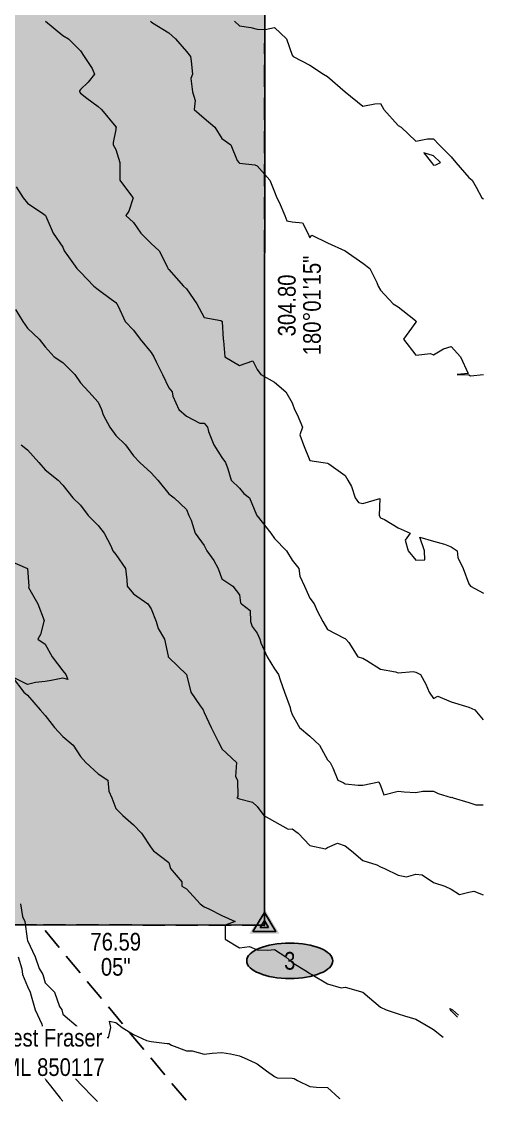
# Model space of a CAD drawing. Extents: x 496916 to 500864, y 5902350 to 5905308.
# Drawn here: x 499846 to 500107, y 5902444 to 5903055 of the extents above; entities that cross this region are included whole.
import ezdxf
from ezdxf.enums import TextEntityAlignment as Align

# ---------------------------------------------------------------- set-up
doc = ezdxf.new("R2010")
doc.units = 0
doc.header["$LTSCALE"] = 5
doc.linetypes.add('foc-ACCESSROAD', pattern=[3.75, 2.5, -1.25])
doc.layers.get('Defpoints').update_dxf_attribs({"color": 9})
doc.layers.add('C-TOPO-MAJR', color=7, linetype='Continuous', lineweight=15, true_color=0xd3aa5f)
doc.layers.add('C-TOPO-MINR', color=7, linetype='Continuous', lineweight=13, true_color=0xe9d5af)
for name, color, linetype in [('C-WS', 13, 'foc-ACCESSROAD'), ('F-WS', 190, 'foc-ACCESSROAD'), ('L-BD1', 253, 'Continuous'), ('L-MON', 1, 'Continuous'), ('P-ELEVATION', 7, 'Continuous'), ('P-PROPOSED', 10, 'Continuous'), ('P-PROPOSED-H', 21, 'Continuous'), ('P-STATION', 7, 'Continuous')]:
    doc.layers.add(name, color=color, linetype=linetype)
doc.layers.add('F-WS-T', color=190, linetype='Continuous', lineweight=9)
doc.styles.add('80CG', font='ARIALN.TTF', dxfattribs={"height": 10})
doc.styles.add('80L', font='ARIALN.TTF', dxfattribs={"height": 10})
doc.styles.add('TXT', font='ARIALN.TTF', dxfattribs={"height": 0.2})

# ---------------------------------------------------------------- blocks, each defined once
blk = doc.blocks.new('Hybrd Num')
at = {"layer": 'P-ELEVATION'}
h = blk.add_hatch(color=111, dxfattribs=at)
h.dxf.hatch_style = 1
edge = h.paths.add_edge_path()
edge.add_ellipse((0, 0), major_axis=(-24.38, 0), ratio=0.410256, start_angle=0, end_angle=360)
at = {"layer": 'P-ELEVATION', "color": 7, "flags": 128}
blk.add_lwpolyline([(0, 0, 12.5, 0, 0), (-12.42, -6.43, 0, 0, 0)], format="xyseb", dxfattribs=at)
at = {"layer": 'P-ELEVATION', "color": 7}
blk.add_ellipse((0, 0), major_axis=(-24.38, 0), ratio=0.410256, dxfattribs=at)
at = {"color": 0, "style": '80L'}
blk.add_attdef('NUMBER', text='', height=10, dxfattribs=at).set_placement((0, 0), align=Align.MIDDLE_CENTER)
at = {"style": '80L', "flags": 1}
blk.add_attdef('ID', text='', height=10, dxfattribs=at).set_placement((-0.56, -3.99), align=Align.MIDDLE_CENTER)
blk = doc.blocks.new('TRIA')
blk.add_hatch(color=255).paths.add_polyline_path([(-0.04, 1.52), (-1.47, -0.87), (1.39, -0.87)])
blk = doc.blocks.new('Hybrid_EC')
at = {"color": 251}
for points in [[(-1.3, -0.74), (0, 1.42), (1.3, -0.74)], [(0.47, -0.26), (0, 0.53), (-0.47, -0.26)]]:
    blk.add_lwpolyline(points, close=True, dxfattribs=at)
at = {"layer": 'Defpoints'}
blk.add_circle((0, 0), 0.05, dxfattribs=at)
at = {"xscale": 1.2, "yscale": 1.2, "zscale": 1.2}
blk.add_blockref('TRIA', (0.05, 0.06), dxfattribs=at)

msp = doc.modelspace()

# ---------------------------------------------------------------- hatches: boundary and pattern name
at = {"layer": 'P-PROPOSED-H'}
h = msp.add_hatch(color=256, dxfattribs=at)
h.dxf.hatch_style = 1
h.paths.add_polyline_path([(499792.064, 5902543.563), (499983.42, 5902543.448), (499983.705, 5903305.009), (498979.421, 5903305.616), (498979.418, 5903177.281), (499077.803, 5903120.657), (499532.076, 5902930.048), (499621.565, 5902867.228), (499697.372, 5902782.442), (499756.172, 5902691.687), (499786.768, 5902601.121)])
h.paths.add_polyline_path([(498979.416, 5903045.479), (498979.406, 5902544.055), (499677.34, 5902543.633), (499674.244, 5902577.282), (499652.523, 5902641.575), (499606.313, 5902712.899), (499545.169, 5902781.285), (499476.521, 5902829.474), (499027.014, 5903018.084)])

# ---------------------------------------------------------------- linework, layer by layer
at = {"layer": 'C-TOPO-MAJR', "linetype": 'Continuous', "lineweight": 15, "flags": 128}
for points, elevation in [([(499966.472, 5903055.49), (499969.268, 5903052.901), (499975.826, 5903052.048), (499979.268, 5903051.116), (499983.83, 5903050.928), (499989.268, 5903051.906), (499996.028, 5903045.49), (499999.268, 5903036.265), (499999.688, 5903035.49), (500009.268, 5903030.703), (500016.847, 5903025.49), (500019.268, 5903024.18), (500029.268, 5903015.49), (500039.268, 5903007.502), (500045.929, 5903008.829), (500049.268, 5903009.027), (500051.146, 5903005.49), (500059.268, 5902996.531), (500060.946, 5902995.49), (500069.268, 5902987.609), (500075.78, 5902988.978), (500079.268, 5902988.832), (500082.475, 5902985.49), (500089.268, 5902978.698), (500091.775, 5902975.49), (500099.268, 5902966.928), (500101.019, 5902965.49), (500103.292, 5902961.466), (500106.55, 5902955.49), (500107.461, 5902954.9)], 2812.5), ([(499845.725, 5902815.49), (499849.268, 5902812.81), (499855.791, 5902805.49), (499859.268, 5902801.39), (499866.689, 5902795.49), (499869.268, 5902792.636), (499874.987, 5902785.49), (499879.268, 5902781.439), (499883.67, 5902775.49), (499889.268, 5902769.78), (499892.715, 5902765.49), (499896.513, 5902758.245), (499897.7, 5902755.49), (499899.268, 5902753.44), (499904.805, 5902745.49), (499905.598, 5902739.16), (499905.743, 5902735.49), (499909.268, 5902731.105), (499917.49, 5902725.49), (499919.268, 5902722.564), (499922.129, 5902715.49), (499923.276, 5902711.482), (499926.806, 5902705.49), (499928.92, 5902695.838), (499928.914, 5902695.49), (499929.268, 5902695.039), (499939.268, 5902685.49), (499941.892, 5902675.49), (499947.133, 5902667.625), (499948.704, 5902665.49), (499949.268, 5902663.994), (499953.316, 5902655.49), (499957.364, 5902647.394), (499958.399, 5902645.49), (499959.268, 5902643.387), (499967.607, 5902635.49), (499967.165, 5902627.593), (499968.243, 5902625.49), (499968.481, 5902616.277), (499967.844, 5902615.49), (499969.268, 5902615.044), (499976.799, 5902613.021), (499979.268, 5902610.607), (499983.197, 5902605.49), (499989.268, 5902602.091), (499996.993, 5902597.765), (499999.268, 5902597.933), (500002.496, 5902595.49), (500009.268, 5902588.491), (500018.01, 5902586.748), (500019.268, 5902587.376), (500024.918, 5902589.84), (500029.268, 5902588.35), (500032.721, 5902585.49), (500039.268, 5902580.067), (500047.181, 5902577.577), (500049.268, 5902576.491), (500051.446, 5902575.49), (500059.268, 5902571.743), (500063.999, 5902570.759), (500069.268, 5902572.395), (500072.858, 5902571.9), (500079.268, 5902567.626), (500085.678, 5902565.49), (500089.268, 5902563.797), (500093.995, 5902560.764), (500099.268, 5902562.17), (500102.035, 5902562.723), (500107.409, 5902560.569)], 2825)]:
    msp.add_lwpolyline(points, dxfattribs=dict(at, elevation=elevation))
at = {"layer": 'C-TOPO-MAJR', "linetype": 'Continuous', "lineweight": 15, "elevation": 2812.5, "flags": 128}
msp.add_lwpolyline([(500080.577, 5902974.181), (500083.094, 5902975.49), (500079.268, 5902979.317), (500073.743, 5902981.016), (500078.083, 5902975.49), (500079.268, 5902973.982), (500080.577, 5902974.181)], close=True, dxfattribs=at)
at = {"layer": 'C-TOPO-MINR', "linetype": 'Continuous', "lineweight": 13, "flags": 128}
for points, elevation in [([(499859.418, 5903055.49), (499869.268, 5903047.444), (499872.606, 5903045.49), (499879.268, 5903038.828), (499881.376, 5903035.49), (499885.939, 5903028.819), (499887.319, 5903025.49), (499883.67, 5903021.088), (499879.268, 5903016.799), (499878.669, 5903016.09), (499878.744, 5903015.49), (499879.268, 5903014.809), (499882.827, 5903011.931), (499889.268, 5903007.256), (499891.269, 5903005.49), (499899.268, 5902995.762), (499899.628, 5902995.49), (499899.425, 5902995.333), (499899.268, 5902994.231), (499897.842, 5902986.916), (499897.748, 5902985.49), (499899.268, 5902982.903), (499901.517, 5902975.49), (499901.68, 5902973.078), (499901.68, 5902965.49), (499908.803, 5902955.955), (499909.069, 5902955.49), (499906.769, 5902947.989), (499905.059, 5902945.49), (499909.268, 5902941.591), (499913.439, 5902935.49), (499919.268, 5902929.562), (499923.887, 5902925.49), (499928.505, 5902916.253), (499928.685, 5902915.49), (499929.268, 5902914.87), (499937.606, 5902905.49), (499939.268, 5902903.873), (499945.121, 5902895.49), (499949.268, 5902887.639), (499958.83, 5902885.928), (499959.268, 5902885.704), (499959.469, 5902885.49), (499959.564, 5902885.194), (499960.107, 5902875.49), (499960.309, 5902874.449), (499961.146, 5902865.49), (499969.268, 5902860.49), (499976.916, 5902863.138), (499979.268, 5902858.233), (499981.425, 5902855.49), (499989.268, 5902851.095), (499995.634, 5902845.49), (499999.268, 5902839.34), (500000.52, 5902835.49), (500002.048, 5902832.711), (500005.075, 5902825.49), (500003.556, 5902821.202), (500005.634, 5902815.49), (500009.268, 5902806.609), (500016.825, 5902805.49), (500019.268, 5902805.194), (500020.019, 5902804.739), (500029.268, 5902798.223), (500030.717, 5902795.49), (500032.805, 5902791.953), (500034.872, 5902785.49), (500036.683, 5902782.905), (500039.268, 5902782.395), (500048.879, 5902785.101), (500048.514, 5902775.49), (500049.268, 5902774.241), (500051.488, 5902773.27), (500059.268, 5902768.604), (500065.94, 5902765.49), (500063.161, 5902761.597), (500064.782, 5902755.49), (500069.268, 5902750.129), (500074.378, 5902750.38), (500074.046, 5902755.49), (500071.522, 5902763.236), (500079.268, 5902760.948), (500085.512, 5902759.246), (500089.268, 5902757.716), (500092.607, 5902755.49), (500093.024, 5902751.734), (500096.045, 5902745.49), (500099.268, 5902736.803), (500100.212, 5902735.49), (500107.432, 5902731.506)], 2817.5), ([(499918.887, 5903055.49), (499919.268, 5903055.198), (499920.095, 5903054.663), (499929.268, 5903048.928), (499933.063, 5903045.49), (499939.268, 5903038.435), (499941.543, 5903035.49), (499941.902, 5903032.856), (499942.808, 5903025.49), (499941.716, 5903023.042), (499942.756, 5903015.49), (499944.205, 5903010.554), (499943.776, 5903005.49), (499949.268, 5903000.677), (499955.358, 5902995.49), (499959.268, 5902989.066), (499964.447, 5902985.49), (499968.101, 5902976.657), (499968.92, 5902975.49), (499969.268, 5902975.049), (499978.047, 5902974.269), (499979.268, 5902973.677), (499986.57, 5902965.49), (499989.268, 5902958.83), (499990.46, 5902955.49), (499991.772, 5902952.986), (499994.987, 5902945.49), (499996.147, 5902942.369), (499999.268, 5902941.922), (500005.015, 5902941.237), (500007.979, 5902935.49), (500009.268, 5902932.828), (500010.378, 5902934.38), (500019.268, 5902929.998), (500029.268, 5902925.49), (500039.268, 5902918.509), (500043.147, 5902915.49), (500047.194, 5902907.564), (500047.959, 5902905.49), (500049.268, 5902903.226), (500056.355, 5902895.49), (500059.268, 5902893.786), (500068.008, 5902886.75), (500069.268, 5902885.863), (500069.425, 5902885.49), (500069.478, 5902885.28), (500069.268, 5902885.07), (500065.237, 5902879.521), (500062.302, 5902875.49), (500069.268, 5902866.296), (500077.48, 5902867.279), (500079.268, 5902866.453), (500084.862, 5902869.896), (500089.268, 5902871.275), (500094.41, 5902865.49), (500098.759, 5902855.999), (500092.635, 5902855.49), (500099.268, 5902855.185), (500100.095, 5902854.663), (500107.448, 5902855.326)], 2815), ([(499842.96, 5902961.798), (499846.821, 5902955.49), (499849.268, 5902952.492), (499858.493, 5902946.265), (499859.268, 5902945.762), (499859.455, 5902945.49), (499859.748, 5902945.011), (499863.864, 5902935.49), (499869.268, 5902927.493), (499870.146, 5902925.49), (499872.608, 5902922.15), (499877.272, 5902915.49), (499879.268, 5902913.411), (499886.87, 5902905.49), (499889.268, 5902903.645), (499896.754, 5902898.004), (499899.268, 5902896.21), (499899.835, 5902895.49), (499900.567, 5902894.191), (499904.695, 5902885.49), (499909.268, 5902880.585), (499913.159, 5902875.49), (499919.268, 5902867.772), (499920.873, 5902865.49), (499922.095, 5902862.663), (499925.795, 5902855.49), (499929.268, 5902847.818), (499931.231, 5902845.49), (499931.596, 5902843.162), (499935.093, 5902835.49), (499939.268, 5902831.699), (499946.94, 5902827.818), (499949.268, 5902827.818), (499951.31, 5902825.49), (499951.71, 5902823.048), (499954.841, 5902815.49), (499959.268, 5902808.287), (499961.377, 5902805.49), (499962.805, 5902801.953), (499964.593, 5902795.49), (499969.268, 5902790.91), (499971.769, 5902787.991), (499975.048, 5902785.49), (499978.906, 5902775.852), (499979.13, 5902775.49), (499979.174, 5902775.396), (499979.268, 5902775.33), (499987.061, 5902765.49), (499989.268, 5902762.508), (499995.936, 5902755.49), (499999.268, 5902750.229), (500003.019, 5902745.49), (500003.556, 5902741.202), (500006.111, 5902735.49), (500009.268, 5902728.638), (500011.563, 5902725.49), (500013.347, 5902721.411), (500016.557, 5902715.49), (500019.268, 5902710.922), (500028.676, 5902706.083), (500029.268, 5902705.748), (500029.556, 5902705.49), (500031.28, 5902703.478), (500036.414, 5902695.49), (500039.268, 5902694.707), (500041.488, 5902693.27), (500049.268, 5902688.408), (500057.765, 5902686.993), (500059.268, 5902686.445), (500067.648, 5902687.11), (500069.268, 5902686.817), (500071.83, 5902685.49), (500074.779, 5902679.979), (500076.703, 5902675.49), (500079.268, 5902671.75), (500081.629, 5902673.129), (500089.268, 5902669.955), (500097.267, 5902667.492), (500099.268, 5902667.016), (500102.605, 5902665.49), (500107.422, 5902659.835)], 2820), ([(499842.611, 5902892.147), (499846.58, 5902885.49), (499849.268, 5902881.711), (499855.842, 5902875.49), (499859.268, 5902871.05), (499864.447, 5902865.49), (499869.268, 5902862.162), (499876.098, 5902855.49), (499879.268, 5902850.677), (499884.1, 5902845.49), (499889.268, 5902839.727), (499891.271, 5902835.49), (499892.244, 5902832.514), (499895.977, 5902825.49), (499899.268, 5902820.765), (499904.743, 5902815.49), (499909.268, 5902809.34), (499912.844, 5902805.49), (499919.268, 5902799.75), (499923.194, 5902795.49), (499929.268, 5902787.742), (499932.373, 5902785.49), (499939.268, 5902778.827), (499940.698, 5902775.49), (499941.903, 5902772.856), (499944.271, 5902765.49), (499949.268, 5902758.496), (499950.893, 5902755.49), (499954.733, 5902750.026), (499957.231, 5902745.49), (499959.268, 5902739.619), (499965.639, 5902735.49), (499969.268, 5902730.509), (499969.86, 5902726.082), (499970.567, 5902725.49), (499975.413, 5902721.635), (499975.592, 5902715.49), (499976.491, 5902712.713), (499979.268, 5902708.912), (499980.935, 5902705.49), (499981.435, 5902703.323), (499985.035, 5902695.49), (499989.268, 5902688.679), (499991.425, 5902685.49), (499992.412, 5902682.346), (499994.826, 5902675.49), (499997.968, 5902666.791), (499998.2, 5902665.49), (499999.268, 5902662.851), (500003.239, 5902655.49), (500009.268, 5902650.425), (500014.712, 5902645.49), (500019.268, 5902637.116), (500020.771, 5902635.49), (500022.131, 5902632.627), (500024.987, 5902625.49), (500027.976, 5902624.198), (500029.268, 5902623.438), (500036.521, 5902622.743), (500039.268, 5902622.708), (500048.318, 5902624.541), (500049.268, 5902622.498), (500051.087, 5902617.309), (500059.268, 5902619.375), (500062.687, 5902618.91), (500069.268, 5902618.492), (500073.198, 5902619.42), (500079.268, 5902619.347), (500081.871, 5902618.093), (500089.268, 5902615.812), (500089.632, 5902615.854), (500090.43, 5902615.49), (500099.268, 5902612.937), (500103.164, 5902611.595), (500107.416, 5902611.669)], 2822.5), ([(499839.268, 5902749.782), (499849.268, 5902745.49), (499849.987, 5902735.49), (499849.963, 5902734.795), (499855.179, 5902725.49), (499858.784, 5902715.974), (499858.534, 5902715.49), (499856.629, 5902708.129), (499855.185, 5902705.49), (499859.268, 5902702.594), (499863.344, 5902695.49), (499869.268, 5902687.496), (499871.092, 5902685.49), (499872.133, 5902682.625), (499869.268, 5902683.261), (499862.76, 5902681.998), (499859.268, 5902681.431), (499853.772, 5902680.986), (499849.268, 5902679.683), (499840.609, 5902684.149), (499847.238, 5902675.49), (499849.268, 5902673.757), (499856.564, 5902665.49), (499859.268, 5902662.208), (499864.673, 5902655.49), (499869.268, 5902650.365), (499875.118, 5902645.49), (499879.268, 5902639.066), (499882.272, 5902635.49), (499889.268, 5902629.245), (499894.798, 5902625.49), (499895.447, 5902619.311), (499897.065, 5902615.49), (499899.268, 5902609.582), (499903.36, 5902605.49), (499909.268, 5902600.295), (499913.892, 5902595.49), (499919.268, 5902587.268), (499920.707, 5902585.49), (499929.268, 5902578.827), (499930.196, 5902575.49), (499936.774, 5902567.984), (499936.774, 5902565.49), (499939.268, 5902563.994), (499947.004, 5902555.49), (499949.268, 5902553.884), (499952.035, 5902552.723), (499959.268, 5902548.912), (499966.916, 5902545.49), (499961.332, 5902543.426), (499961.207, 5902535.49), (499969.268, 5902530.589), (499975.112, 5902531.334), (499979.268, 5902529.427), (499985.433, 5902529.325), (499989.268, 5902529.674), (499995.658, 5902525.49), (499999.268, 5902522.321), (500007.382, 5902517.376), (500009.268, 5902516.03), (500010.242, 5902515.49), (500019.268, 5902510.109), (500026.834, 5902507.924), (500029.268, 5902508.305), (500039.268, 5902505.49), (500049.268, 5902496.881), (500052.496, 5902495.49), (500059.268, 5902493.183), (500062.768, 5902491.991), (500069.268, 5902490.246), (500077.398, 5902485.49), (500079.268, 5902484.34), (500084.621, 5902479.946)], 2827.5), ([(499845.295, 5902555.49), (499846.456, 5902548.302), (499847.73, 5902545.49), (499849.135, 5902535.623), (499849.168, 5902535.49), (499849.268, 5902534.657), (499853.583, 5902525.49), (499855.938, 5902518.82), (499858.074, 5902515.49), (499859.268, 5902510.815), (499864.593, 5902505.49), (499867.339, 5902497.419), (499868.709, 5902495.49), (499869.268, 5902492.997), (499878.276, 5902485.49), (499879.268, 5902485.109), (499879.79, 5902484.968), (499889.268, 5902481.807), (499895.099, 5902479.66), (499896.502, 5902485.49), (499895.78, 5902488.978), (499899.268, 5902488.355), (499902.916, 5902485.49), (499909.268, 5902481.497), (499916.631, 5902478.127), (499919.268, 5902477.415), (499928.393, 5902476.366), (499929.268, 5902476.366), (499930.947, 5902475.49), (499939.268, 5902472.164), (499942.487, 5902472.272), (499949.268, 5902470.38), (499953.943, 5902470.815), (499959.268, 5902471.31), (499964.264, 5902470.494), (499969.268, 5902469.405), (499971.997, 5902468.219), (499978.276, 5902465.49), (499979.268, 5902464.85), (499984.641, 5902460.863), (499989.268, 5902457.683), (499990.762, 5902456.984), (499999.268, 5902456.797), (500000.361, 5902456.583), (500002.276, 5902455.49), (500009.268, 5902452.08), (500013.047, 5902451.711), (500019.268, 5902451.39), (500025.842, 5902445.49), (500026.181, 5902445.295)], 2830), ([(499844.105, 5902525.49), (499846.137, 5902518.621), (499846.43, 5902515.49), (499849.268, 5902508.616), (499850.778, 5902505.49), (499851.385, 5902503.373), (499853.581, 5902495.49), (499857.457, 5902487.301), (499857.789, 5902485.49), (499859.268, 5902482.442), (499862.09, 5902475.49), (499866.395, 5902468.363), (499868.294, 5902465.49), (499869.268, 5902464.396), (499877.507, 5902455.49), (499879.268, 5902453.257), (499887.077, 5902445.49), (499888.947, 5902443.599)], 2832.5), ([(500092.723, 5902491.322), (500089.268, 5902494.96), (500088.865, 5902495.49), (500088.493, 5902496.265), (500089.268, 5902495.762), (500090.043, 5902495.49), (500093.373, 5902492.399)], 2827.5), ([(499842.811, 5902461.947), (499849.268, 5902460.623), (499857.517, 5902457.241), (499859.268, 5902456.472), (499859.869, 5902455.49), (499862.367, 5902452.392), (499867.721, 5902445.49), (499869.244, 5902443.611)], 2835)]:
    msp.add_lwpolyline(points, dxfattribs=dict(at, elevation=elevation))
at = {"layer": 'C-WS', "flags": 128}
msp.add_lwpolyline([(499676.889, 5902543.67), (498979.406, 5902544.055), (498979.421, 5903305.616), (499983.705, 5903305.009), (499983.42, 5902543.448), (499856.581, 5902543.561), (499792.049, 5902543.6), (499676.889, 5902543.67)], close=True, dxfattribs=at)
at = {"layer": 'F-WS', "flags": 128}
msp.add_lwpolyline([(499790.186, 5902443.659), (499790.228, 5902443.996), (499790.715, 5902448.266), (499791.167, 5902452.54), (499791.583, 5902456.819), (499791.961, 5902461.101), (499792.301, 5902465.386), (499792.606, 5902469.672), (499792.874, 5902473.964), (499793.104, 5902478.254), (499793.298, 5902482.549), (499793.455, 5902486.844), (499793.575, 5902491.142), (499793.658, 5902495.439), (499793.704, 5902499.736), (499793.713, 5902504.033), (499792.064, 5902543.563), (499856.581, 5902543.561), (499939.572, 5902443.568)], dxfattribs=at)
at = {"layer": 'P-PROPOSED', "flags": 128}
msp.add_lwpolyline([(499792.064, 5902543.563), (499983.42, 5902543.448), (499983.705, 5903305.009), (498979.421, 5903305.616), (498979.418, 5903177.281), (499077.803, 5903120.657), (499532.076, 5902930.048), (499621.565, 5902867.228), (499697.372, 5902782.442), (499756.172, 5902691.687), (499786.768, 5902601.121)], close=True, dxfattribs=at)

# ---------------------------------------------------------------- block references
at = {"layer": 'L-MON', "xscale": 4.997121699999992, "yscale": 4.997121699999992, "zscale": 4.997121699999992}
msp.add_blockref('Hybrid_EC', (499983.42, 5902543.448), dxfattribs=at)
at = {"layer": 'P-STATION', "color": 1}
msp.add_blockref('Hybrd Num', (499997.83, 5902523.219), dxfattribs=at).add_auto_attribs({'NUMBER': '3'})

# ---------------------------------------------------------------- texts
at = {"layer": 'L-BD1', "color": 3}
for s, rotation, style, p in [('180°01\'15"', 89.978612, 'TXT', (500010.385, 5902894.52)), ('304.80', 89.978612, 'TXT', (499996.143, 5902894.525)), ('76.59', 359.965341, '80L', (499899.287, 5902534.04)), ('05"', 359.965341, '80L', (499899.279, 5902519.799))]:
    msp.add_text(s, height=9.9942, rotation=rotation, dxfattribs=dict(at, style=style)).set_placement(p, align=Align.MIDDLE_CENTER)

# ---------------------------------------------------------------- next in the draw order: texts
at = {"layer": 'F-WS-T', "insert": (499860.509, 5902471.254), "char_height": 10, "width": 64.52019, "attachment_point": 5, "style": '80CG', "bg_fill": 3, "box_fill_scale": 1.15, "bg_fill_color": 256, "bg_fill_true_color": 256, "bg_fill_transparency": 0}
msp.add_mtext('\\A1;West Fraser\\PSML 850117', dxfattribs=at)

doc.saveas('drawing.dxf')
